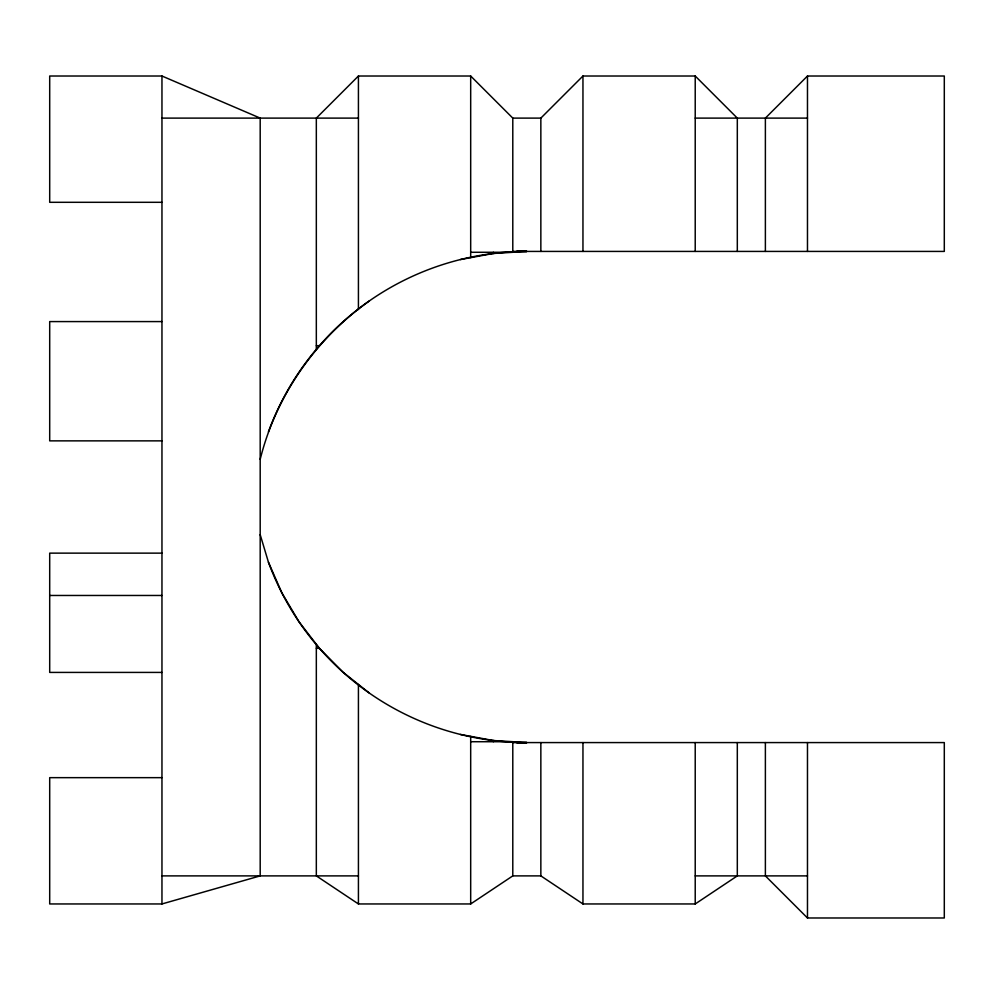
<?xml version="1.0" encoding="UTF-8"?>
<svg xmlns="http://www.w3.org/2000/svg" width="994" height="994" viewBox="0 0 994 994"><rect width="100%" height="100%" fill="white"/><g stroke="black" fill="none" stroke-linecap="round" stroke-linejoin="round"><path stroke-width="1.49" d="M260.192 459.34C275.972 395.624 315.757 338.817 369.259 300.983M470.684 252.277L512.792 252.277L512.792 118.112L470.684 76.016L358.424 76.016L316.328 118.112L316.328 349.726M540.848 251.42L540.848 118.112L582.956 76.016L695.216 76.016L737.312 118.112L737.312 251.42M512.792 251.42L944.3 251.42L944.3 76.016L807.476 76.016L765.38 118.112L765.38 251.42M316.328 644.274L316.328 875.888L358.424 903.956L470.684 903.956L512.792 875.888L540.848 875.888L582.956 903.956L695.216 903.956L737.312 875.888L737.312 742.58M161.96 777.656L49.7 777.656L49.7 903.956L161.96 903.956L260.192 875.888L260.192 118.112L161.96 76.016L49.7 76.016L49.7 202.304L161.96 202.304M460.384 259.558L493.347 253.47L526.82 251.42A275.251 275.251 0 0 0 268.43 431.818M516.992 742.953L526.82 742.58A275.251 275.251 0 0 1 268.43 562.182L260.192 534.66M161.96 118.112L358.424 118.112M512.792 118.112L540.848 118.112M695.216 118.112L807.476 118.112M161.96 321.584L49.7 321.584L49.7 440.864L161.96 440.864M316.328 345.688L319.434 345.688M161.96 553.136L49.7 553.136L49.7 672.416L161.96 672.416M49.7 595.468L161.96 595.468M316.328 648.312L319.434 648.312L342.98 672.18L369.259 693.017M470.684 741.723L512.792 741.723L512.792 875.888M512.792 742.58L944.3 742.58L944.3 917.984L807.476 917.984L765.38 875.888L765.38 742.58M161.96 875.888L358.424 875.888M695.216 875.888L807.476 875.888M516.992 251.047L526.82 251.42M460.384 734.442L493.347 740.53L526.82 742.58M319.434 648.312L298.97 621.747L281.886 592.896L268.43 562.182M807.476 76.016L807.476 251.42M807.476 742.58L807.476 917.984M695.216 76.016L695.216 251.42M695.216 742.58L695.216 903.956M582.956 76.016L582.956 251.42M582.956 742.58L582.956 903.956M540.848 742.58L540.848 875.888M493.347 252.277L493.347 253.47M493.347 740.53L493.347 741.723M470.684 76.016L470.684 257.657M470.684 736.343L470.684 903.956M358.424 76.016L358.424 309.569M358.424 684.431L358.424 903.956M161.96 76.016L161.96 903.956"/></g></svg>
